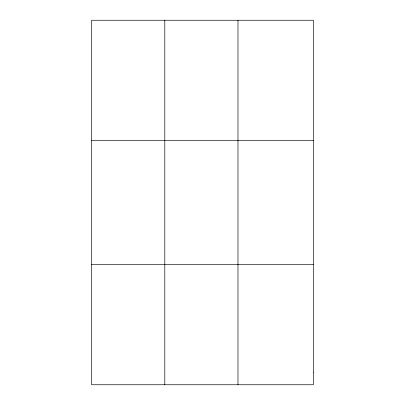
<?xml version="1.0" encoding="UTF-8"?>
<svg xmlns="http://www.w3.org/2000/svg" width="405" height="405" viewBox="0 0 405 405"><rect width="100%" height="100%" fill="white"/><g stroke="black" fill="none" stroke-linecap="round" stroke-linejoin="round"><path stroke-width="0.61" d="M164.8 384.75L164.8 20.25M237.983 384.75L237.983 20.25M91.611 140.535L313.389 140.535M91.611 264.465L313.389 264.465M313.389 372.721L313.389 384.75L91.611 384.75L91.611 20.25L313.389 20.25L313.389 372.721"/></g></svg>
